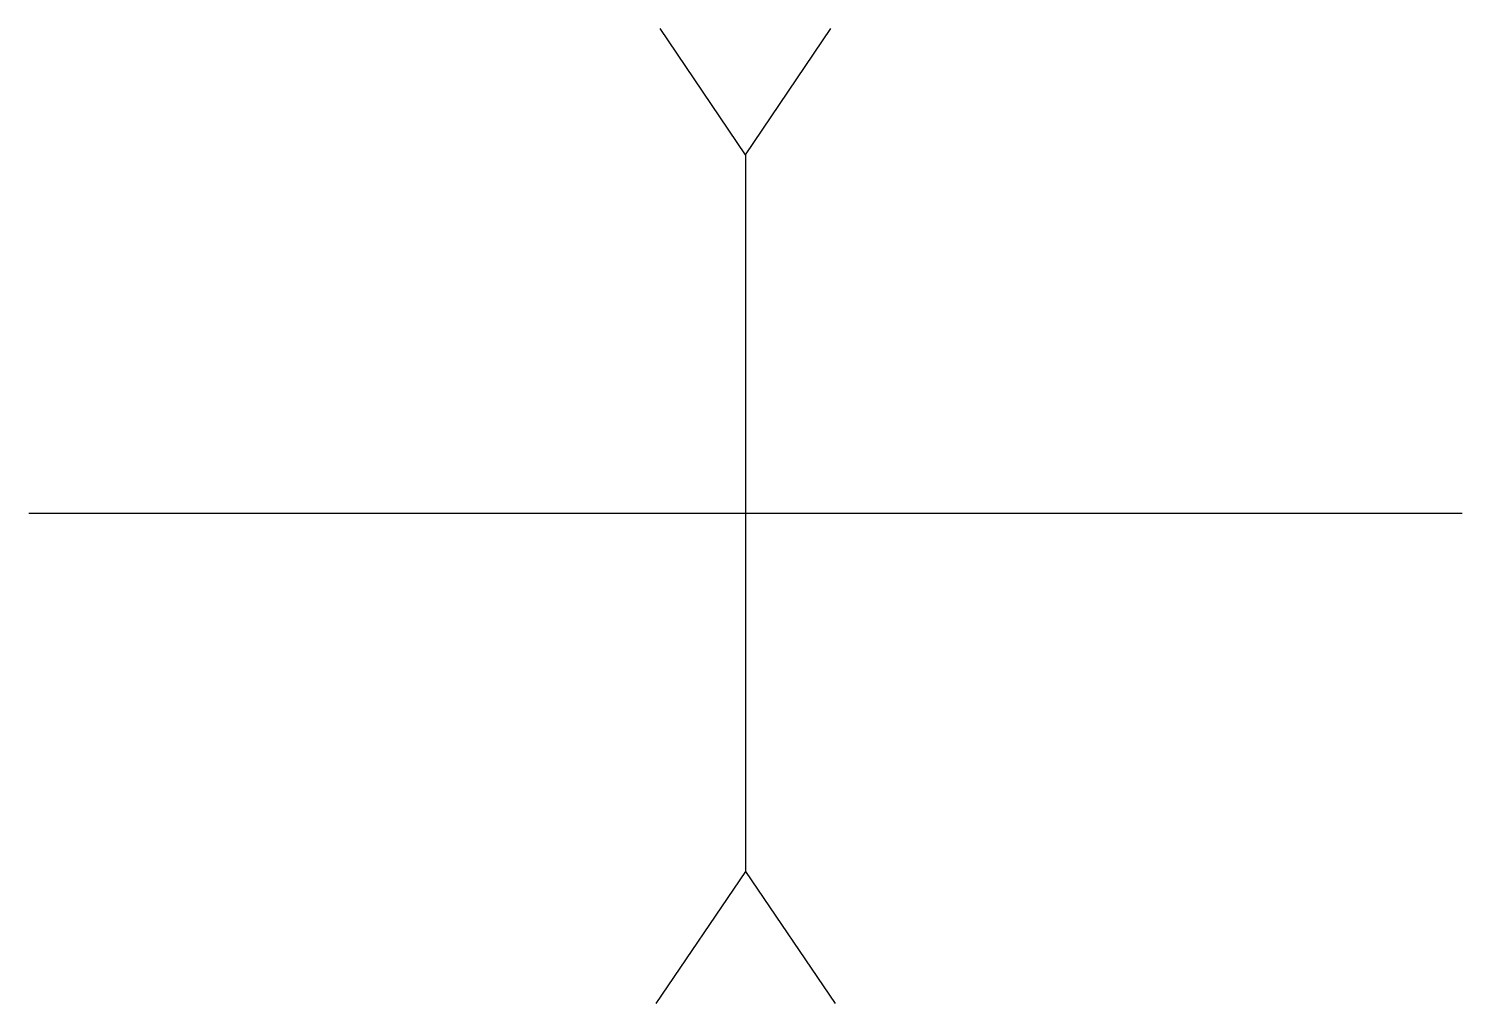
# Model space of a CAD drawing. Header units: metres. Extents: x 13.4 to 33.4, y 7.9 to 21.5.
import ezdxf

# ---------------------------------------------------------------- set-up
doc = ezdxf.new("R2010")
doc.units = ezdxf.units.M
doc.layers.add('1', color=7, linetype='Continuous')

msp = doc.modelspace()

# ---------------------------------------------------------------- linework, layer by layer
for p, q in [((23.4, 19.77), (22.21, 21.53)), ((23.4, 19.77), (24.59, 21.53)), ((23.4, 9.77), (22.15, 7.93)), ((23.4, 9.77), (24.65, 7.93))]:
    msp.add_line(p, q)
msp.add_lwpolyline([(13.4, 14.77), (33.4, 14.77)])
at = {"layer": '1'}
msp.add_line((23.4, 19.77), (23.4, 9.77), dxfattribs=at)

doc.saveas('drawing.dxf')
